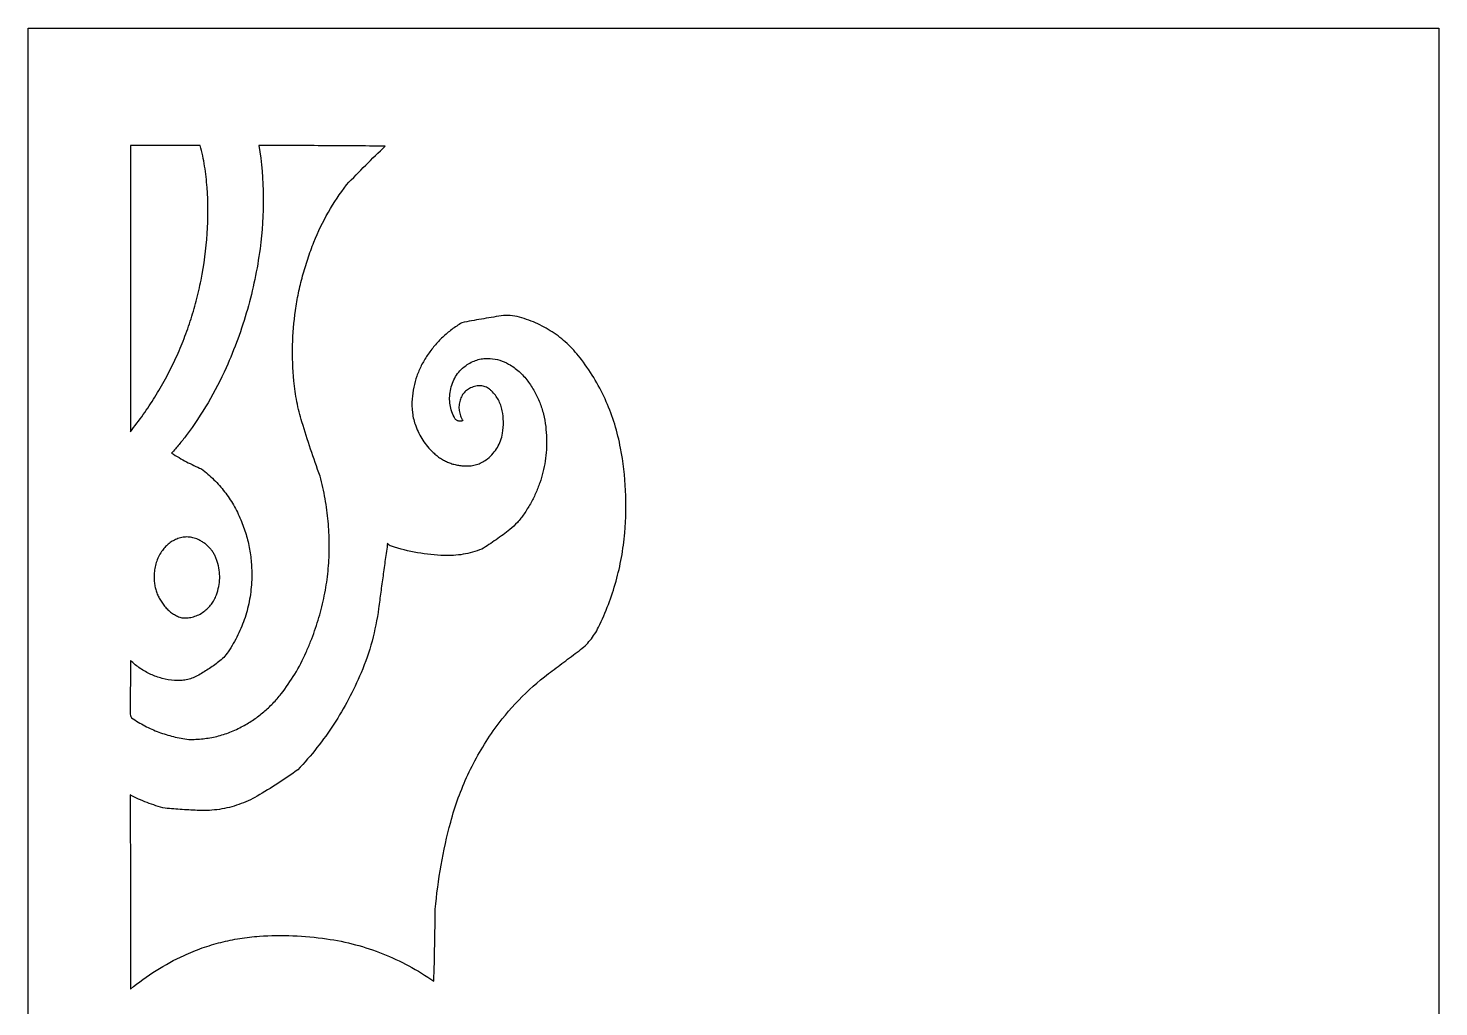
# Model space of a CAD drawing. Header units: centimetres. Extents: x -8.7 to 3.9, y -9.4 to 10.8.
# Drawn here: x -1.67 to 3.95, y 6.87 to 10.76 of the extents above; entities that cross this region are included whole.
import ezdxf

# ---------------------------------------------------------------- set-up
doc = ezdxf.new("R2010")
doc.units = ezdxf.units.CM
doc.header["$MEASUREMENT"] = 0
doc.layers.add('layer 1', color=7, linetype='Continuous')

msp = doc.modelspace()

# ---------------------------------------------------------------- linework, layer by layer
at = {"layer": 'layer 1', "color": 242}
for points, knots in [([(-1.66846, 10.76315), (-1.66846, 10.76315), (-1.66846, -9.44244), (-1.66846, -9.44244), (-1.66846, -9.44244), (-1.66846, -9.44244), (3.94945, -9.44244), (3.94945, -9.44244), (3.94945, -9.44244), (3.94945, -9.44244), (3.94945, 10.76315), (3.94945, 10.76315), (3.94945, 10.76315), (3.94945, 10.76315), (-1.66846, 10.76315), (-1.66846, 10.76315)], [0, 0, 0, 0, 0.2, 0.2, 0.2, 0.2, 0.4, 0.4, 0.4, 0.4, 0.6, 0.6, 0.6, 0.6, 1, 1, 1, 1]), ([(-1.02886, 7.93261), (-1.04951, 7.93515), (-1.07002, 7.93893), (-1.09024, 7.94388), (-1.09024, 7.94388), (-1.10989, 7.94871), (-1.12926, 7.9547), (-1.1482, 7.96184), (-1.1482, 7.96184), (-1.16717, 7.96896), (-1.18566, 7.97724), (-1.20363, 7.9866), (-1.20363, 7.9866), (-1.22212, 7.99623), (-1.24003, 8.00693), (-1.25726, 8.01865), (-1.25726, 8.01865), (-1.2589, 8.02164), (-1.26013, 8.02484), (-1.26098, 8.02813), (-1.26098, 8.02813), (-1.26179, 8.03128), (-1.26219, 8.03452), (-1.26219, 8.03779), (-1.26219, 8.03779), (-1.26219, 8.03779), (-1.26119, 8.24677), (-1.26119, 8.24677), (-1.26119, 8.24677), (-1.25505, 8.24089), (-1.24868, 8.23528), (-1.24212, 8.22989), (-1.24212, 8.22989), (-1.2358, 8.22476), (-1.22929, 8.21991), (-1.22257, 8.2153), (-1.22257, 8.2153), (-1.21588, 8.21072), (-1.20896, 8.20642), (-1.20189, 8.20242), (-1.20189, 8.20242), (-1.19492, 8.19847), (-1.18778, 8.19485), (-1.18048, 8.19155), (-1.18048, 8.19155), (-1.16602, 8.18499), (-1.15097, 8.17968), (-1.13558, 8.17573), (-1.13558, 8.17573), (-1.11925, 8.17153), (-1.10262, 8.16866), (-1.08584, 8.1672), (-1.08584, 8.1672), (-1.07774, 8.16647), (-1.06961, 8.16635), (-1.06149, 8.16677), (-1.06149, 8.16677), (-1.05384, 8.16718), (-1.04622, 8.16816), (-1.03872, 8.16972), (-1.03872, 8.16972), (-1.0312, 8.17125), (-1.02383, 8.17337), (-1.01663, 8.17603), (-1.01663, 8.17603), (-1.00921, 8.17877), (-1.00202, 8.18204), (-0.99507, 8.18584), (-0.99507, 8.18584), (-0.98023, 8.19397), (-0.96569, 8.20267), (-0.95147, 8.21188), (-0.95147, 8.21188), (-0.93736, 8.22104), (-0.9236, 8.23072), (-0.91022, 8.24091), (-0.91022, 8.24091), (-0.90297, 8.24642), (-0.89618, 8.25254), (-0.88997, 8.25915), (-0.88997, 8.25915), (-0.88355, 8.26599), (-0.87769, 8.27332), (-0.87246, 8.28109), (-0.87246, 8.28109), (-0.85789, 8.30272), (-0.84478, 8.32534), (-0.83326, 8.34876), (-0.83326, 8.34876), (-0.82222, 8.37118), (-0.81276, 8.39435), (-0.80498, 8.41809), (-0.80498, 8.41809), (-0.79719, 8.44187), (-0.7911, 8.46612), (-0.78672, 8.49075), (-0.78672, 8.49075), (-0.78222, 8.51623), (-0.77945, 8.54199), (-0.77844, 8.56786), (-0.77844, 8.56786), (-0.77764, 8.58843), (-0.77794, 8.60904), (-0.77937, 8.62959), (-0.77937, 8.62959), (-0.78076, 8.64969), (-0.78327, 8.66969), (-0.78687, 8.68952), (-0.78687, 8.68952), (-0.79047, 8.70934), (-0.79515, 8.72896), (-0.80091, 8.74826), (-0.80091, 8.74826), (-0.80682, 8.76808), (-0.81379, 8.78755), (-0.82179, 8.80662), (-0.82179, 8.80662), (-0.83029, 8.82692), (-0.84008, 8.84665), (-0.8511, 8.86567), (-0.8511, 8.86567), (-0.86174, 8.88403), (-0.87356, 8.90169), (-0.88654, 8.9185), (-0.88654, 8.9185), (-0.8995, 8.9353), (-0.91356, 8.95123), (-0.92863, 8.96617), (-0.92863, 8.96617), (-0.94423, 8.98162), (-0.96078, 8.99606), (-0.97819, 9.00939), (-0.97819, 9.00939), (-0.98833, 9.01364), (-0.99837, 9.01812), (-1.0083, 9.02282), (-1.0083, 9.02282), (-1.01844, 9.02763), (-1.02851, 9.03264), (-1.03844, 9.03787), (-1.03844, 9.03787), (-1.04838, 9.0431), (-1.05819, 9.04853), (-1.0679, 9.05419), (-1.0679, 9.05419), (-1.07789, 9.05998), (-1.08775, 9.06599), (-1.09749, 9.07221), (-1.09749, 9.07221), (-1.09241, 9.07767), (-1.08742, 9.0832), (-1.08249, 9.08881), (-1.08249, 9.08881), (-1.07749, 9.09455), (-1.07253, 9.10033), (-1.06765, 9.10619), (-1.06765, 9.10619), (-1.06277, 9.11206), (-1.05799, 9.11797), (-1.05326, 9.12396), (-1.05326, 9.12396), (-1.04843, 9.13007), (-1.04368, 9.13626), (-1.039, 9.1425), (-1.039, 9.1425), (-1.00768, 9.18431), (-0.97867, 9.22783), (-0.95213, 9.27284), (-0.95213, 9.27284), (-0.92564, 9.31779), (-0.90166, 9.36418), (-0.8803, 9.41178), (-0.8803, 9.41178), (-0.84657, 9.487), (-0.81829, 9.56453), (-0.79568, 9.64383), (-0.79568, 9.64383), (-0.77308, 9.72307), (-0.75623, 9.80383), (-0.74524, 9.88549), (-0.74524, 9.88549), (-0.73603, 9.95377), (-0.73178, 10.0226), (-0.73248, 10.09148), (-0.73248, 10.09148), (-0.73319, 10.16008), (-0.73885, 10.22853), (-0.74941, 10.29633), (-0.74941, 10.29633), (-0.66551, 10.29628), (-0.58161, 10.29603), (-0.49771, 10.29563), (-0.49771, 10.29563), (-0.41389, 10.2952), (-0.33007, 10.2946), (-0.24624, 10.29379), (-0.24624, 10.29379), (-0.27268, 10.26894), (-0.29875, 10.24368), (-0.32446, 10.21807), (-0.32446, 10.21807), (-0.35012, 10.19246), (-0.37542, 10.1665), (-0.40033, 10.14016), (-0.40033, 10.14016), (-0.4271, 10.10556), (-0.4514, 10.06914), (-0.47309, 10.03115), (-0.47309, 10.03115), (-0.49495, 9.99284), (-0.51414, 9.95309), (-0.53052, 9.91213), (-0.53052, 9.91213), (-0.53942, 9.88987), (-0.54768, 9.86735), (-0.5553, 9.84458), (-0.5553, 9.84458), (-0.56275, 9.82235), (-0.56951, 9.7999), (-0.57565, 9.77726), (-0.57565, 9.77726), (-0.58176, 9.75462), (-0.5872, 9.7318), (-0.59195, 9.70884), (-0.59195, 9.70884), (-0.59666, 9.68609), (-0.60068, 9.6632), (-0.604, 9.64018), (-0.604, 9.64018), (-0.61062, 9.59435), (-0.61449, 9.54813), (-0.61555, 9.50182), (-0.61555, 9.50182), (-0.61663, 9.45432), (-0.61492, 9.4068), (-0.61042, 9.3595), (-0.61042, 9.3595), (-0.60778, 9.33168), (-0.60373, 9.30403), (-0.59832, 9.27661), (-0.59832, 9.27661), (-0.59296, 9.24949), (-0.58622, 9.22265), (-0.57814, 9.19618), (-0.57814, 9.19618), (-0.56707, 9.15998), (-0.55555, 9.12393), (-0.54355, 9.08801), (-0.54355, 9.08801), (-0.53155, 9.05213), (-0.51907, 9.01638), (-0.50614, 8.98084), (-0.50614, 8.98084), (-0.50217, 8.96572), (-0.49849, 8.95052), (-0.49512, 8.93528), (-0.49512, 8.93528), (-0.49183, 8.92041), (-0.48883, 8.90547), (-0.48614, 8.89047), (-0.48614, 8.89047), (-0.48345, 8.8755), (-0.48109, 8.86046), (-0.47902, 8.84536), (-0.47902, 8.84536), (-0.47698, 8.83057), (-0.47527, 8.81575), (-0.47387, 8.80089), (-0.47387, 8.80089), (-0.47105, 8.77123), (-0.46951, 8.74144), (-0.46926, 8.71165), (-0.46926, 8.71165), (-0.46901, 8.6824), (-0.47004, 8.65314), (-0.47233, 8.62398), (-0.47233, 8.62398), (-0.47464, 8.59482), (-0.47824, 8.56579), (-0.48307, 8.53694), (-0.48307, 8.53694), (-0.488, 8.50776), (-0.49417, 8.47877), (-0.50159, 8.45012), (-0.50159, 8.45012), (-0.50531, 8.43578), (-0.50931, 8.42149), (-0.51364, 8.4073), (-0.51364, 8.4073), (-0.51804, 8.39289), (-0.52275, 8.37855), (-0.52773, 8.36433), (-0.52773, 8.36433), (-0.53273, 8.35009), (-0.53802, 8.33598), (-0.5436, 8.32197), (-0.5436, 8.32197), (-0.54931, 8.30763), (-0.5553, 8.29339), (-0.56159, 8.2793), (-0.56159, 8.2793), (-0.57482, 8.24959), (-0.58986, 8.22071), (-0.60662, 8.19284), (-0.60662, 8.19284), (-0.62307, 8.16549), (-0.64124, 8.1392), (-0.66098, 8.11412), (-0.66098, 8.11412), (-0.67142, 8.10086), (-0.68252, 8.08813), (-0.69424, 8.07598), (-0.69424, 8.07598), (-0.70574, 8.06406), (-0.71784, 8.05274), (-0.73052, 8.04204), (-0.73052, 8.04204), (-0.74317, 8.03138), (-0.75638, 8.02134), (-0.77007, 8.01198), (-0.77007, 8.01198), (-0.78405, 8.00245), (-0.79854, 7.99359), (-0.81341, 7.98547), (-0.81341, 7.98547), (-0.83007, 7.97638), (-0.8473, 7.96836), (-0.86498, 7.96147), (-0.86498, 7.96147), (-0.88212, 7.9548), (-0.89965, 7.94924), (-0.91751, 7.94486), (-0.91751, 7.94486), (-0.93537, 7.94049), (-0.95351, 7.93727), (-0.97178, 7.93525), (-0.97178, 7.93525), (-0.99072, 7.93316), (-1.00979, 7.93228), (-1.02886, 7.93261)], [0, 0, 0, 0, 0.0116279, 0.0116279, 0.0116279, 0.0116279, 0.0232558, 0.0232558, 0.0232558, 0.0232558, 0.0348837, 0.0348837, 0.0348837, 0.0348837, 0.0465116, 0.0465116, 0.0465116, 0.0465116, 0.0581395, 0.0581395, 0.0581395, 0.0581395, 0.0697674, 0.0697674, 0.0697674, 0.0697674, 0.0813953, 0.0813953, 0.0813953, 0.0813953, 0.0930233, 0.0930233, 0.0930233, 0.0930233, 0.1046512, 0.1046512, 0.1046512, 0.1046512, 0.1162791, 0.1162791, 0.1162791, 0.1162791, 0.127907, 0.127907, 0.127907, 0.127907, 0.1395349, 0.1395349, 0.1395349, 0.1395349, 0.1511628, 0.1511628, 0.1511628, 0.1511628, 0.1627907, 0.1627907, 0.1627907, 0.1627907, 0.1744186, 0.1744186, 0.1744186, 0.1744186, 0.1860465, 0.1860465, 0.1860465, 0.1860465, 0.1976744, 0.1976744, 0.1976744, 0.1976744, 0.2093023, 0.2093023, 0.2093023, 0.2093023, 0.2209302, 0.2209302, 0.2209302, 0.2209302, 0.2325581, 0.2325581, 0.2325581, 0.2325581, 0.244186, 0.244186, 0.244186, 0.244186, 0.255814, 0.255814, 0.255814, 0.255814, 0.2674419, 0.2674419, 0.2674419, 0.2674419, 0.2790698, 0.2790698, 0.2790698, 0.2790698, 0.2906977, 0.2906977, 0.2906977, 0.2906977, 0.3023256, 0.3023256, 0.3023256, 0.3023256, 0.3139535, 0.3139535, 0.3139535, 0.3139535, 0.3255814, 0.3255814, 0.3255814, 0.3255814, 0.3372093, 0.3372093, 0.3372093, 0.3372093, 0.3488372, 0.3488372, 0.3488372, 0.3488372, 0.3604651, 0.3604651, 0.3604651, 0.3604651, 0.372093, 0.372093, 0.372093, 0.372093, 0.3837209, 0.3837209, 0.3837209, 0.3837209, 0.3953488, 0.3953488, 0.3953488, 0.3953488, 0.4069767, 0.4069767, 0.4069767, 0.4069767, 0.4186047, 0.4186047, 0.4186047, 0.4186047, 0.4302326, 0.4302326, 0.4302326, 0.4302326, 0.4418605, 0.4418605, 0.4418605, 0.4418605, 0.4534884, 0.4534884, 0.4534884, 0.4534884, 0.4651163, 0.4651163, 0.4651163, 0.4651163, 0.4767442, 0.4767442, 0.4767442, 0.4767442, 0.4883721, 0.4883721, 0.4883721, 0.4883721, 0.5, 0.5, 0.5, 0.5, 0.5116279, 0.5116279, 0.5116279, 0.5116279, 0.5232558, 0.5232558, 0.5232558, 0.5232558, 0.5348837, 0.5348837, 0.5348837, 0.5348837, 0.5465116, 0.5465116, 0.5465116, 0.5465116, 0.5581395, 0.5581395, 0.5581395, 0.5581395, 0.5697674, 0.5697674, 0.5697674, 0.5697674, 0.5813953, 0.5813953, 0.5813953, 0.5813953, 0.5930233, 0.5930233, 0.5930233, 0.5930233, 0.6046512, 0.6046512, 0.6046512, 0.6046512, 0.6162791, 0.6162791, 0.6162791, 0.6162791, 0.627907, 0.627907, 0.627907, 0.627907, 0.6395349, 0.6395349, 0.6395349, 0.6395349, 0.6511628, 0.6511628, 0.6511628, 0.6511628, 0.6627907, 0.6627907, 0.6627907, 0.6627907, 0.6744186, 0.6744186, 0.6744186, 0.6744186, 0.6860465, 0.6860465, 0.6860465, 0.6860465, 0.6976744, 0.6976744, 0.6976744, 0.6976744, 0.7093023, 0.7093023, 0.7093023, 0.7093023, 0.7209302, 0.7209302, 0.7209302, 0.7209302, 0.7325581, 0.7325581, 0.7325581, 0.7325581, 0.744186, 0.744186, 0.744186, 0.744186, 0.755814, 0.755814, 0.755814, 0.755814, 0.7674419, 0.7674419, 0.7674419, 0.7674419, 0.7790698, 0.7790698, 0.7790698, 0.7790698, 0.7906977, 0.7906977, 0.7906977, 0.7906977, 0.8023256, 0.8023256, 0.8023256, 0.8023256, 0.8139535, 0.8139535, 0.8139535, 0.8139535, 0.8255814, 0.8255814, 0.8255814, 0.8255814, 0.8372093, 0.8372093, 0.8372093, 0.8372093, 0.8488372, 0.8488372, 0.8488372, 0.8488372, 0.8604651, 0.8604651, 0.8604651, 0.8604651, 0.872093, 0.872093, 0.872093, 0.872093, 0.8837209, 0.8837209, 0.8837209, 0.8837209, 0.8953488, 0.8953488, 0.8953488, 0.8953488, 0.9069767, 0.9069767, 0.9069767, 0.9069767, 0.9186047, 0.9186047, 0.9186047, 0.9186047, 0.9302326, 0.9302326, 0.9302326, 0.9302326, 0.9418605, 0.9418605, 0.9418605, 0.9418605, 0.9534884, 0.9534884, 0.9534884, 0.9534884, 0.9651163, 0.9651163, 0.9651163, 0.9651163, 0.9767442, 0.9767442, 0.9767442, 0.9767442, 1, 1, 1, 1]), ([(-1.26169, 9.15736), (-1.26169, 9.15736), (-1.26166, 10.29648), (-1.26166, 10.29648), (-1.26166, 10.29648), (-1.21532, 10.29643), (-1.16898, 10.29641), (-1.12264, 10.29646), (-1.12264, 10.29646), (-1.07608, 10.29648), (-1.02951, 10.29656), (-0.98295, 10.29668), (-0.98295, 10.29668), (-0.976, 10.26939), (-0.97029, 10.24182), (-0.96581, 10.21402), (-0.96581, 10.21402), (-0.96131, 10.18602), (-0.95807, 10.15782), (-0.95605, 10.12954), (-0.95605, 10.12954), (-0.95173, 10.06828), (-0.95155, 10.00682), (-0.95555, 9.94554), (-0.95555, 9.94554), (-0.9596, 9.88355), (-0.9678, 9.82189), (-0.9801, 9.76099), (-0.9801, 9.76099), (-0.98576, 9.73296), (-0.99223, 9.70509), (-0.9995, 9.67744), (-0.9995, 9.67744), (-1.00659, 9.6504), (-1.01449, 9.62355), (-1.0232, 9.59699), (-1.0232, 9.59699), (-1.03188, 9.5704), (-1.04136, 9.54411), (-1.05163, 9.51809), (-1.05163, 9.51809), (-1.06181, 9.49231), (-1.07278, 9.46682), (-1.08448, 9.44172), (-1.08448, 9.44172), (-1.0962, 9.41658), (-1.10868, 9.39183), (-1.12191, 9.36745), (-1.12191, 9.36745), (-1.1352, 9.34295), (-1.14924, 9.31882), (-1.16398, 9.29518), (-1.16398, 9.29518), (-1.17874, 9.2715), (-1.19419, 9.24826), (-1.21032, 9.22552), (-1.21032, 9.22552), (-1.22677, 9.2023), (-1.2439, 9.17958), (-1.26169, 9.15736)], [0, 0, 0, 0, 0.0625, 0.0625, 0.0625, 0.0625, 0.125, 0.125, 0.125, 0.125, 0.1875, 0.1875, 0.1875, 0.1875, 0.25, 0.25, 0.25, 0.25, 0.3125, 0.3125, 0.3125, 0.3125, 0.375, 0.375, 0.375, 0.375, 0.4375, 0.4375, 0.4375, 0.4375, 0.5, 0.5, 0.5, 0.5, 0.5625, 0.5625, 0.5625, 0.5625, 0.625, 0.625, 0.625, 0.625, 0.6875, 0.6875, 0.6875, 0.6875, 0.75, 0.75, 0.75, 0.75, 0.8125, 0.8125, 0.8125, 0.8125, 0.875, 0.875, 0.875, 0.875, 1, 1, 1, 1]), ([(-1.26169, 6.93885), (-1.26169, 6.93885), (-1.26166, 7.32519), (-1.26166, 7.32519), (-1.26166, 7.32519), (-1.26166, 7.32519), (-1.26184, 7.71161), (-1.26184, 7.71161), (-1.26184, 7.71161), (-1.25112, 7.70587), (-1.24025, 7.70049), (-1.22921, 7.69545), (-1.22921, 7.69545), (-1.21796, 7.69032), (-1.20654, 7.68554), (-1.195, 7.68111), (-1.195, 7.68111), (-1.18342, 7.67669), (-1.17175, 7.67264), (-1.15993, 7.66894), (-1.15993, 7.66894), (-1.14773, 7.66509), (-1.1354, 7.66162), (-1.123, 7.65852), (-1.123, 7.65852), (-1.10033, 7.65654), (-1.07766, 7.65483), (-1.05497, 7.65339), (-1.05497, 7.65339), (-1.03218, 7.65193), (-1.00936, 7.65077), (-0.98657, 7.64987), (-0.98657, 7.64987), (-0.95985, 7.64884), (-0.93311, 7.6503), (-0.90669, 7.65427), (-0.90669, 7.65427), (-0.88028, 7.65822), (-0.85429, 7.66469), (-0.82911, 7.67352), (-0.82911, 7.67352), (-0.81653, 7.67792), (-0.80418, 7.68293), (-0.7921, 7.68851), (-0.7921, 7.68851), (-0.78005, 7.69407), (-0.76828, 7.70021), (-0.75683, 7.70688), (-0.75683, 7.70688), (-0.72911, 7.72305), (-0.70174, 7.73986), (-0.67475, 7.75727), (-0.67475, 7.75727), (-0.64775, 7.77467), (-0.62116, 7.79269), (-0.59495, 7.8113), (-0.59495, 7.8113), (-0.56813, 7.83971), (-0.54254, 7.86932), (-0.51834, 7.89998), (-0.51834, 7.89998), (-0.49454, 7.93012), (-0.47213, 7.96132), (-0.45117, 7.99347), (-0.45117, 7.99347), (-0.43019, 8.02564), (-0.4107, 8.05872), (-0.39273, 8.09264), (-0.39273, 8.09264), (-0.37449, 8.12705), (-0.35779, 8.16227), (-0.3427, 8.19817), (-0.3427, 8.19817), (-0.32544, 8.2392), (-0.3109, 8.28134), (-0.29922, 8.32428), (-0.29922, 8.32428), (-0.2876, 8.36695), (-0.27885, 8.41032), (-0.27301, 8.45415), (-0.27301, 8.45415), (-0.27014, 8.4757), (-0.26725, 8.49726), (-0.26431, 8.51882), (-0.26431, 8.51882), (-0.26139, 8.54048), (-0.25842, 8.56212), (-0.25543, 8.58378), (-0.25543, 8.58378), (-0.25243, 8.60544), (-0.24941, 8.62708), (-0.24637, 8.64871), (-0.24637, 8.64871), (-0.24332, 8.67045), (-0.24023, 8.69218), (-0.23711, 8.71392), (-0.23711, 8.71392), (-0.23553, 8.71098), (-0.23339, 8.70836), (-0.2308, 8.70622), (-0.2308, 8.70622), (-0.22823, 8.70406), (-0.22524, 8.70242), (-0.22204, 8.70139), (-0.22204, 8.70139), (-0.18803, 8.69037), (-0.15329, 8.68172), (-0.11809, 8.6755), (-0.11809, 8.6755), (-0.08307, 8.66931), (-0.04765, 8.66557), (-0.01213, 8.66428), (-0.01213, 8.66428), (0.01315, 8.66338), (0.03849, 8.66506), (0.06342, 8.66937), (0.06342, 8.66937), (0.08875, 8.67372), (0.11358, 8.68061), (0.13753, 8.68997), (0.13753, 8.68997), (0.1571, 8.70174), (0.17627, 8.71417), (0.19501, 8.72723), (0.19501, 8.72723), (0.21378, 8.74033), (0.23212, 8.75409), (0.24993, 8.76843), (0.24993, 8.76843), (0.2606, 8.77701), (0.27059, 8.7864), (0.27984, 8.79648), (0.27984, 8.79648), (0.28945, 8.80697), (0.29829, 8.81817), (0.30629, 8.82994), (0.30629, 8.82994), (0.31524, 8.84315), (0.32367, 8.85674), (0.33149, 8.87065), (0.33149, 8.87065), (0.33894, 8.88388), (0.34583, 8.89744), (0.3521, 8.91128), (0.3521, 8.91128), (0.35836, 8.92511), (0.364, 8.9392), (0.369, 8.95357), (0.369, 8.95357), (0.37391, 8.96763), (0.37813, 8.98192), (0.38173, 8.99638), (0.38173, 8.99638), (0.3853, 9.01085), (0.38822, 9.02547), (0.39044, 9.04021), (0.39044, 9.04021), (0.3927, 9.05515), (0.39428, 9.07019), (0.39519, 9.08529), (0.39519, 9.08529), (0.39607, 9.10038), (0.3963, 9.11553), (0.39584, 9.13065), (0.39584, 9.13065), (0.39539, 9.14647), (0.39426, 9.16227), (0.39245, 9.17799), (0.39245, 9.17799), (0.39054, 9.19472), (0.38757, 9.2113), (0.38354, 9.22763), (0.38354, 9.22763), (0.37967, 9.2433), (0.37474, 9.2587), (0.36883, 9.27369), (0.36883, 9.27369), (0.36289, 9.28871), (0.35597, 9.3033), (0.34807, 9.31739), (0.34807, 9.31739), (0.33995, 9.33188), (0.33089, 9.34582), (0.32095, 9.35913), (0.32095, 9.35913), (0.31071, 9.37281), (0.29912, 9.38544), (0.28631, 9.39676), (0.28631, 9.39676), (0.27358, 9.40803), (0.25972, 9.41794), (0.24498, 9.42635), (0.24498, 9.42635), (0.23381, 9.43271), (0.22198, 9.43779), (0.20971, 9.44149), (0.20971, 9.44149), (0.19715, 9.44526), (0.18425, 9.44763), (0.17119, 9.44858), (0.17119, 9.44858), (0.16301, 9.44916), (0.15484, 9.44909), (0.14669, 9.44833), (0.14669, 9.44833), (0.13894, 9.44765), (0.13129, 9.44627), (0.12377, 9.44428), (0.12377, 9.44428), (0.11627, 9.44227), (0.10895, 9.43963), (0.10191, 9.43638), (0.10191, 9.43638), (0.09441, 9.43294), (0.08719, 9.42889), (0.08035, 9.42428), (0.08035, 9.42428), (0.07169, 9.4185), (0.06359, 9.41191), (0.05612, 9.40463), (0.05612, 9.40463), (0.04923, 9.39792), (0.04301, 9.39055), (0.03756, 9.3826), (0.03756, 9.3826), (0.0321, 9.37467), (0.02747, 9.36622), (0.02367, 9.35739), (0.02367, 9.35739), (0.01962, 9.34791), (0.01642, 9.33807), (0.01418, 9.32801), (0.01418, 9.32801), (0.01205, 9.31855), (0.01074, 9.30894), (0.01018, 9.29925), (0.01018, 9.29925), (0.00968, 9.28994), (0.00998, 9.28061), (0.01107, 9.27135), (0.01107, 9.27135), (0.01217, 9.26209), (0.01406, 9.25294), (0.0167, 9.24401), (0.0167, 9.24401), (0.01954, 9.23437), (0.02312, 9.22499), (0.02744, 9.21591), (0.02744, 9.21591), (0.02835, 9.21402), (0.02938, 9.21218), (0.03054, 9.21045), (0.03054, 9.21045), (0.03149, 9.20901), (0.03257, 9.20765), (0.03376, 9.20642), (0.03376, 9.20642), (0.03494, 9.20519), (0.03625, 9.20406), (0.03766, 9.2031), (0.03766, 9.2031), (0.03894, 9.20219), (0.04032, 9.20144), (0.04181, 9.20086), (0.04181, 9.20086), (0.04327, 9.20026), (0.04478, 9.19983), (0.04634, 9.19958), (0.04634, 9.19958), (0.04807, 9.1993), (0.04981, 9.19918), (0.05157, 9.19923), (0.05157, 9.19923), (0.05245, 9.19928), (0.05333, 9.19933), (0.05421, 9.19943), (0.05421, 9.19943), (0.05517, 9.19955), (0.05612, 9.1997), (0.05708, 9.19991), (0.05708, 9.19991), (0.05803, 9.20008), (0.05899, 9.20031), (0.05992, 9.20058), (0.05992, 9.20058), (0.06098, 9.20086), (0.06201, 9.20119), (0.06304, 9.20154), (0.06304, 9.20154), (0.06103, 9.20476), (0.05914, 9.20806), (0.05746, 9.21143), (0.05746, 9.21143), (0.05587, 9.21457), (0.05444, 9.21779), (0.05318, 9.22109), (0.05318, 9.22109), (0.05195, 9.22436), (0.05086, 9.22773), (0.04998, 9.23113), (0.04998, 9.23113), (0.04913, 9.23442), (0.04847, 9.23774), (0.048, 9.24111), (0.048, 9.24111), (0.04704, 9.24778), (0.04684, 9.25452), (0.04742, 9.26121), (0.04742, 9.26121), (0.04802, 9.26851), (0.0494, 9.2757), (0.05152, 9.28267), (0.05152, 9.28267), (0.05343, 9.28909), (0.0561, 9.29525), (0.05944, 9.30104), (0.05944, 9.30104), (0.06246, 9.3063), (0.06613, 9.31113), (0.07036, 9.31543), (0.07036, 9.31543), (0.07252, 9.31762), (0.07481, 9.31965), (0.07723, 9.32157), (0.07723, 9.32157), (0.07974, 9.32353), (0.08236, 9.32536), (0.0851, 9.32702), (0.0851, 9.32702), (0.08784, 9.32869), (0.09069, 9.33017), (0.09358, 9.33153), (0.09358, 9.33153), (0.09678, 9.33299), (0.10005, 9.3343), (0.10339, 9.33543), (0.10339, 9.33543), (0.10691, 9.33661), (0.11051, 9.33762), (0.11416, 9.3384), (0.11416, 9.3384), (0.11738, 9.3391), (0.12065, 9.33958), (0.12392, 9.33985), (0.12392, 9.33985), (0.12719, 9.34013), (0.13049, 9.34018), (0.13378, 9.34001), (0.13378, 9.34001), (0.13685, 9.3398), (0.13992, 9.3394), (0.14296, 9.33875), (0.14296, 9.33875), (0.14598, 9.33812), (0.14895, 9.33724), (0.15184, 9.33613), (0.15184, 9.33613), (0.15481, 9.335), (0.15771, 9.33364), (0.16047, 9.33208), (0.16047, 9.33208), (0.16327, 9.33052), (0.16593, 9.32876), (0.16847, 9.32682), (0.16847, 9.32682), (0.17129, 9.32466), (0.17398, 9.32235), (0.1765, 9.31985), (0.1765, 9.31985), (0.18208, 9.31437), (0.18727, 9.30848), (0.192, 9.30227), (0.192, 9.30227), (0.1965, 9.29636), (0.20052, 9.29012), (0.2041, 9.28358), (0.2041, 9.28358), (0.20764, 9.27706), (0.21069, 9.27027), (0.2132, 9.2633), (0.2132, 9.2633), (0.21584, 9.25603), (0.21791, 9.24858), (0.21944, 9.24104), (0.21944, 9.24104), (0.22239, 9.22647), (0.22397, 9.21168), (0.22415, 9.19681), (0.22415, 9.19681), (0.22432, 9.18159), (0.22309, 9.1664), (0.2205, 9.1514), (0.2205, 9.1514), (0.21874, 9.14114), (0.21607, 9.13105), (0.21255, 9.12126), (0.21255, 9.12126), (0.20925, 9.11213), (0.20513, 9.10333), (0.2002, 9.09495), (0.2002, 9.09495), (0.19527, 9.08657), (0.18958, 9.0787), (0.18319, 9.07138), (0.18319, 9.07138), (0.17637, 9.06358), (0.16888, 9.05641), (0.1608, 9.04992), (0.1608, 9.04992), (0.15484, 9.04511), (0.1485, 9.04081), (0.14181, 9.03706), (0.14181, 9.03706), (0.13552, 9.03354), (0.12893, 9.03057), (0.12211, 9.02818), (0.12211, 9.02818), (0.11529, 9.02579), (0.10827, 9.02401), (0.10115, 9.02285), (0.10115, 9.02285), (0.09358, 9.02162), (0.08593, 9.02101), (0.07826, 9.02106), (0.07826, 9.02106), (0.07177, 9.02106), (0.0653, 9.02139), (0.05886, 9.02197), (0.05886, 9.02197), (0.05278, 9.02255), (0.04669, 9.02338), (0.04068, 9.02451), (0.04068, 9.02451), (0.03466, 9.02564), (0.0287, 9.02705), (0.02281, 9.02876), (0.02281, 9.02876), (0.01705, 9.03045), (0.01137, 9.03238), (0.00581, 9.03462), (0.00581, 9.03462), (0.00025, 9.03684), (-0.00521, 9.03935), (-0.01054, 9.04212), (-0.01054, 9.04212), (-0.01595, 9.04494), (-0.02124, 9.04803), (-0.02634, 9.05135), (-0.02634, 9.05135), (-0.03148, 9.0547), (-0.03643, 9.05827), (-0.04121, 9.06207), (-0.04121, 9.06207), (-0.04624, 9.06607), (-0.05112, 9.0703), (-0.05578, 9.07472), (-0.05578, 9.07472), (-0.06365, 9.08222), (-0.0711, 9.09014), (-0.07809, 9.09845), (-0.07809, 9.09845), (-0.08483, 9.1065), (-0.0911, 9.1149), (-0.09686, 9.12365), (-0.09686, 9.12365), (-0.10262, 9.13243), (-0.10785, 9.14152), (-0.11256, 9.1509), (-0.11256, 9.1509), (-0.11734, 9.16043), (-0.12159, 9.17027), (-0.12524, 9.18031), (-0.12524, 9.18031), (-0.13145, 9.19739), (-0.13583, 9.21508), (-0.13824, 9.23309), (-0.13824, 9.23309), (-0.14068, 9.25115), (-0.14119, 9.26941), (-0.1397, 9.28758), (-0.1397, 9.28758), (-0.13844, 9.30335), (-0.13618, 9.319), (-0.13293, 9.3345), (-0.13293, 9.3345), (-0.12982, 9.34939), (-0.12574, 9.36408), (-0.12068, 9.37845), (-0.12068, 9.37845), (-0.11565, 9.39281), (-0.10969, 9.40685), (-0.10282, 9.42043), (-0.10282, 9.42043), (-0.09575, 9.43445), (-0.08778, 9.44798), (-0.07897, 9.46096), (-0.07897, 9.46096), (-0.07002, 9.47422), (-0.06031, 9.487), (-0.04997, 9.4992), (-0.04997, 9.4992), (-0.0398, 9.5112), (-0.02899, 9.5226), (-0.01759, 9.53339), (-0.01759, 9.53339), (-0.00617, 9.54421), (0.00583, 9.55437), (0.01834, 9.56385), (0.01834, 9.56385), (0.03122, 9.57362), (0.0446, 9.58267), (0.05846, 9.591), (0.05846, 9.591), (0.0844, 9.59611), (0.11039, 9.60091), (0.13642, 9.60541), (0.13642, 9.60541), (0.16261, 9.60997), (0.18888, 9.61424), (0.21517, 9.61824), (0.21517, 9.61824), (0.22719, 9.62006), (0.23937, 9.62056), (0.25149, 9.61975), (0.25149, 9.61975), (0.264, 9.6189), (0.27637, 9.61674), (0.2884, 9.61329), (0.2884, 9.61329), (0.3011, 9.60964), (0.31366, 9.60552), (0.32603, 9.60091), (0.32603, 9.60091), (0.33791, 9.59651), (0.34961, 9.59163), (0.36108, 9.58629), (0.36108, 9.58629), (0.37255, 9.58096), (0.38382, 9.57515), (0.39481, 9.56889), (0.39481, 9.56889), (0.40563, 9.56275), (0.41617, 9.55613), (0.42644, 9.54911), (0.42644, 9.54911), (0.4367, 9.54207), (0.44666, 9.53462), (0.4563, 9.52675), (0.4563, 9.52675), (0.46603, 9.5188), (0.47542, 9.51045), (0.48447, 9.50172), (0.48447, 9.50172), (0.4935, 9.49299), (0.50221, 9.48388), (0.51051, 9.47445), (0.51051, 9.47445), (0.51911, 9.46466), (0.52737, 9.45455), (0.53519, 9.44413), (0.53519, 9.44413), (0.55499, 9.41774), (0.57328, 9.39027), (0.59001, 9.36184), (0.59001, 9.36184), (0.60621, 9.3343), (0.6208, 9.30584), (0.63373, 9.27661), (0.63373, 9.27661), (0.64664, 9.2474), (0.65783, 9.21744), (0.66727, 9.18692), (0.66727, 9.18692), (0.6769, 9.15575), (0.68475, 9.12403), (0.69079, 9.09198), (0.69079, 9.09198), (0.70123, 9.03643), (0.70787, 8.98026), (0.71064, 8.92383), (0.71064, 8.92383), (0.71343, 8.8674), (0.71235, 8.81085), (0.70742, 8.75457), (0.70742, 8.75457), (0.70452, 8.72182), (0.70017, 8.68924), (0.69433, 8.65689), (0.69433, 8.65689), (0.68857, 8.62501), (0.68133, 8.59342), (0.67265, 8.56222), (0.67265, 8.56222), (0.66395, 8.531), (0.65383, 8.50021), (0.64228, 8.46994), (0.64228, 8.46994), (0.63054, 8.43908), (0.61738, 8.40876), (0.60286, 8.37908), (0.60286, 8.37908), (0.59828, 8.36972), (0.59315, 8.36064), (0.58752, 8.35186), (0.58752, 8.35186), (0.58208, 8.3434), (0.57615, 8.33528), (0.56973, 8.32753), (0.56973, 8.32753), (0.56332, 8.31978), (0.55642, 8.31243), (0.54913, 8.30552), (0.54913, 8.30552), (0.54166, 8.29847), (0.53378, 8.29186), (0.52553, 8.28572), (0.52553, 8.28572), (0.50515, 8.2706), (0.4848, 8.25543), (0.4645, 8.24023), (0.4645, 8.24023), (0.44412, 8.22496), (0.42379, 8.20967), (0.40349, 8.19432), (0.40349, 8.19432), (0.36128, 8.1624), (0.32166, 8.12725), (0.28495, 8.08916), (0.28495, 8.08916), (0.24802, 8.05085), (0.21416, 8.00972), (0.18362, 7.96615), (0.18362, 7.96615), (0.16417, 7.9384), (0.14593, 7.90979), (0.12893, 7.88049), (0.12893, 7.88049), (0.11225, 7.85168), (0.09685, 7.82217), (0.08276, 7.79203), (0.08276, 7.79203), (0.06865, 7.76187), (0.0559, 7.73113), (0.04452, 7.69986), (0.04452, 7.69986), (0.03298, 7.66821), (0.02284, 7.63608), (0.01411, 7.60355), (0.01411, 7.60355), (-0.00114, 7.5468), (-0.01392, 7.48939), (-0.02418, 7.43153), (-0.02418, 7.43153), (-0.03444, 7.37367), (-0.04219, 7.31538), (-0.0474, 7.25684), (-0.0474, 7.25684), (-0.0478, 7.20932), (-0.04846, 7.16179), (-0.04939, 7.11427), (-0.04939, 7.11427), (-0.05032, 7.06625), (-0.0515, 7.01822), (-0.05296, 6.9702), (-0.05296, 6.9702), (-0.08511, 6.99259), (-0.11849, 7.01314), (-0.15298, 7.03173), (-0.15298, 7.03173), (-0.18652, 7.04979), (-0.22109, 7.0659), (-0.25653, 7.07991), (-0.25653, 7.07991), (-0.29195, 7.09395), (-0.32818, 7.10584), (-0.36498, 7.11563), (-0.36498, 7.11563), (-0.40282, 7.12564), (-0.44119, 7.13349), (-0.4799, 7.13913), (-0.4799, 7.13913), (-0.52436, 7.14562), (-0.56911, 7.14972), (-0.61399, 7.15143), (-0.61399, 7.15143), (-0.65862, 7.15314), (-0.70332, 7.15244), (-0.74788, 7.14937), (-0.74788, 7.14937), (-0.77402, 7.14758), (-0.80005, 7.14461), (-0.82594, 7.14049), (-0.82594, 7.14049), (-0.85135, 7.13644), (-0.87656, 7.13123), (-0.90151, 7.12489), (-0.90151, 7.12489), (-0.92644, 7.11855), (-0.95107, 7.11108), (-0.97532, 7.1025), (-0.97532, 7.1025), (-0.99995, 7.09379), (-1.02415, 7.08401), (-1.0479, 7.07312), (-1.0479, 7.07312), (-1.08622, 7.05556), (-1.12337, 7.03551), (-1.15907, 7.01309), (-1.15907, 7.01309), (-1.19487, 6.9906), (-1.22913, 6.96582), (-1.26169, 6.93885)], [0, 0, 0, 0, 0.0055866, 0.0055866, 0.0055866, 0.0055866, 0.0111732, 0.0111732, 0.0111732, 0.0111732, 0.0167598, 0.0167598, 0.0167598, 0.0167598, 0.0223464, 0.0223464, 0.0223464, 0.0223464, 0.027933, 0.027933, 0.027933, 0.027933, 0.0335196, 0.0335196, 0.0335196, 0.0335196, 0.0391061, 0.0391061, 0.0391061, 0.0391061, 0.0446927, 0.0446927, 0.0446927, 0.0446927, 0.0502793, 0.0502793, 0.0502793, 0.0502793, 0.0558659, 0.0558659, 0.0558659, 0.0558659, 0.0614525, 0.0614525, 0.0614525, 0.0614525, 0.0670391, 0.0670391, 0.0670391, 0.0670391, 0.0726257, 0.0726257, 0.0726257, 0.0726257, 0.0782123, 0.0782123, 0.0782123, 0.0782123, 0.0837989, 0.0837989, 0.0837989, 0.0837989, 0.0893855, 0.0893855, 0.0893855, 0.0893855, 0.0949721, 0.0949721, 0.0949721, 0.0949721, 0.1005587, 0.1005587, 0.1005587, 0.1005587, 0.1061453, 0.1061453, 0.1061453, 0.1061453, 0.1117318, 0.1117318, 0.1117318, 0.1117318, 0.1173184, 0.1173184, 0.1173184, 0.1173184, 0.122905, 0.122905, 0.122905, 0.122905, 0.1284916, 0.1284916, 0.1284916, 0.1284916, 0.1340782, 0.1340782, 0.1340782, 0.1340782, 0.1396648, 0.1396648, 0.1396648, 0.1396648, 0.1452514, 0.1452514, 0.1452514, 0.1452514, 0.150838, 0.150838, 0.150838, 0.150838, 0.1564246, 0.1564246, 0.1564246, 0.1564246, 0.1620112, 0.1620112, 0.1620112, 0.1620112, 0.1675978, 0.1675978, 0.1675978, 0.1675978, 0.1731844, 0.1731844, 0.1731844, 0.1731844, 0.1787709, 0.1787709, 0.1787709, 0.1787709, 0.1843575, 0.1843575, 0.1843575, 0.1843575, 0.1899441, 0.1899441, 0.1899441, 0.1899441, 0.1955307, 0.1955307, 0.1955307, 0.1955307, 0.2011173, 0.2011173, 0.2011173, 0.2011173, 0.2067039, 0.2067039, 0.2067039, 0.2067039, 0.2122905, 0.2122905, 0.2122905, 0.2122905, 0.2178771, 0.2178771, 0.2178771, 0.2178771, 0.2234637, 0.2234637, 0.2234637, 0.2234637, 0.2290503, 0.2290503, 0.2290503, 0.2290503, 0.2346369, 0.2346369, 0.2346369, 0.2346369, 0.2402235, 0.2402235, 0.2402235, 0.2402235, 0.2458101, 0.2458101, 0.2458101, 0.2458101, 0.2513966, 0.2513966, 0.2513966, 0.2513966, 0.2569832, 0.2569832, 0.2569832, 0.2569832, 0.2625698, 0.2625698, 0.2625698, 0.2625698, 0.2681564, 0.2681564, 0.2681564, 0.2681564, 0.273743, 0.273743, 0.273743, 0.273743, 0.2793296, 0.2793296, 0.2793296, 0.2793296, 0.2849162, 0.2849162, 0.2849162, 0.2849162, 0.2905028, 0.2905028, 0.2905028, 0.2905028, 0.2960894, 0.2960894, 0.2960894, 0.2960894, 0.301676, 0.301676, 0.301676, 0.301676, 0.3072626, 0.3072626, 0.3072626, 0.3072626, 0.3128492, 0.3128492, 0.3128492, 0.3128492, 0.3184358, 0.3184358, 0.3184358, 0.3184358, 0.3240223, 0.3240223, 0.3240223, 0.3240223, 0.3296089, 0.3296089, 0.3296089, 0.3296089, 0.3351955, 0.3351955, 0.3351955, 0.3351955, 0.3407821, 0.3407821, 0.3407821, 0.3407821, 0.3463687, 0.3463687, 0.3463687, 0.3463687, 0.3519553, 0.3519553, 0.3519553, 0.3519553, 0.3575419, 0.3575419, 0.3575419, 0.3575419, 0.3631285, 0.3631285, 0.3631285, 0.3631285, 0.3687151, 0.3687151, 0.3687151, 0.3687151, 0.3743017, 0.3743017, 0.3743017, 0.3743017, 0.3798883, 0.3798883, 0.3798883, 0.3798883, 0.3854749, 0.3854749, 0.3854749, 0.3854749, 0.3910615, 0.3910615, 0.3910615, 0.3910615, 0.396648, 0.396648, 0.396648, 0.396648, 0.4022346, 0.4022346, 0.4022346, 0.4022346, 0.4078212, 0.4078212, 0.4078212, 0.4078212, 0.4134078, 0.4134078, 0.4134078, 0.4134078, 0.4189944, 0.4189944, 0.4189944, 0.4189944, 0.424581, 0.424581, 0.424581, 0.424581, 0.4301676, 0.4301676, 0.4301676, 0.4301676, 0.4357542, 0.4357542, 0.4357542, 0.4357542, 0.4413408, 0.4413408, 0.4413408, 0.4413408, 0.4469274, 0.4469274, 0.4469274, 0.4469274, 0.452514, 0.452514, 0.452514, 0.452514, 0.4581006, 0.4581006, 0.4581006, 0.4581006, 0.4636872, 0.4636872, 0.4636872, 0.4636872, 0.4692737, 0.4692737, 0.4692737, 0.4692737, 0.4748603, 0.4748603, 0.4748603, 0.4748603, 0.4804469, 0.4804469, 0.4804469, 0.4804469, 0.4860335, 0.4860335, 0.4860335, 0.4860335, 0.4916201, 0.4916201, 0.4916201, 0.4916201, 0.4972067, 0.4972067, 0.4972067, 0.4972067, 0.5027933, 0.5027933, 0.5027933, 0.5027933, 0.5083799, 0.5083799, 0.5083799, 0.5083799, 0.5139665, 0.5139665, 0.5139665, 0.5139665, 0.5195531, 0.5195531, 0.5195531, 0.5195531, 0.5251397, 0.5251397, 0.5251397, 0.5251397, 0.5307263, 0.5307263, 0.5307263, 0.5307263, 0.5363128, 0.5363128, 0.5363128, 0.5363128, 0.5418994, 0.5418994, 0.5418994, 0.5418994, 0.547486, 0.547486, 0.547486, 0.547486, 0.5530726, 0.5530726, 0.5530726, 0.5530726, 0.5586592, 0.5586592, 0.5586592, 0.5586592, 0.5642458, 0.5642458, 0.5642458, 0.5642458, 0.5698324, 0.5698324, 0.5698324, 0.5698324, 0.575419, 0.575419, 0.575419, 0.575419, 0.5810056, 0.5810056, 0.5810056, 0.5810056, 0.5865922, 0.5865922, 0.5865922, 0.5865922, 0.5921788, 0.5921788, 0.5921788, 0.5921788, 0.5977654, 0.5977654, 0.5977654, 0.5977654, 0.603352, 0.603352, 0.603352, 0.603352, 0.6089385, 0.6089385, 0.6089385, 0.6089385, 0.6145251, 0.6145251, 0.6145251, 0.6145251, 0.6201117, 0.6201117, 0.6201117, 0.6201117, 0.6256983, 0.6256983, 0.6256983, 0.6256983, 0.6312849, 0.6312849, 0.6312849, 0.6312849, 0.6368715, 0.6368715, 0.6368715, 0.6368715, 0.6424581, 0.6424581, 0.6424581, 0.6424581, 0.6480447, 0.6480447, 0.6480447, 0.6480447, 0.6536313, 0.6536313, 0.6536313, 0.6536313, 0.6592179, 0.6592179, 0.6592179, 0.6592179, 0.6648045, 0.6648045, 0.6648045, 0.6648045, 0.6703911, 0.6703911, 0.6703911, 0.6703911, 0.6759777, 0.6759777, 0.6759777, 0.6759777, 0.6815642, 0.6815642, 0.6815642, 0.6815642, 0.6871508, 0.6871508, 0.6871508, 0.6871508, 0.6927374, 0.6927374, 0.6927374, 0.6927374, 0.698324, 0.698324, 0.698324, 0.698324, 0.7039106, 0.7039106, 0.7039106, 0.7039106, 0.7094972, 0.7094972, 0.7094972, 0.7094972, 0.7150838, 0.7150838, 0.7150838, 0.7150838, 0.7206704, 0.7206704, 0.7206704, 0.7206704, 0.726257, 0.726257, 0.726257, 0.726257, 0.7318436, 0.7318436, 0.7318436, 0.7318436, 0.7374302, 0.7374302, 0.7374302, 0.7374302, 0.7430168, 0.7430168, 0.7430168, 0.7430168, 0.7486034, 0.7486034, 0.7486034, 0.7486034, 0.7541899, 0.7541899, 0.7541899, 0.7541899, 0.7597765, 0.7597765, 0.7597765, 0.7597765, 0.7653631, 0.7653631, 0.7653631, 0.7653631, 0.7709497, 0.7709497, 0.7709497, 0.7709497, 0.7765363, 0.7765363, 0.7765363, 0.7765363, 0.7821229, 0.7821229, 0.7821229, 0.7821229, 0.7877095, 0.7877095, 0.7877095, 0.7877095, 0.7932961, 0.7932961, 0.7932961, 0.7932961, 0.7988827, 0.7988827, 0.7988827, 0.7988827, 0.8044693, 0.8044693, 0.8044693, 0.8044693, 0.8100559, 0.8100559, 0.8100559, 0.8100559, 0.8156425, 0.8156425, 0.8156425, 0.8156425, 0.8212291, 0.8212291, 0.8212291, 0.8212291, 0.8268156, 0.8268156, 0.8268156, 0.8268156, 0.8324022, 0.8324022, 0.8324022, 0.8324022, 0.8379888, 0.8379888, 0.8379888, 0.8379888, 0.8435754, 0.8435754, 0.8435754, 0.8435754, 0.849162, 0.849162, 0.849162, 0.849162, 0.8547486, 0.8547486, 0.8547486, 0.8547486, 0.8603352, 0.8603352, 0.8603352, 0.8603352, 0.8659218, 0.8659218, 0.8659218, 0.8659218, 0.8715084, 0.8715084, 0.8715084, 0.8715084, 0.877095, 0.877095, 0.877095, 0.877095, 0.8826816, 0.8826816, 0.8826816, 0.8826816, 0.8882682, 0.8882682, 0.8882682, 0.8882682, 0.8938547, 0.8938547, 0.8938547, 0.8938547, 0.8994413, 0.8994413, 0.8994413, 0.8994413, 0.9050279, 0.9050279, 0.9050279, 0.9050279, 0.9106145, 0.9106145, 0.9106145, 0.9106145, 0.9162011, 0.9162011, 0.9162011, 0.9162011, 0.9217877, 0.9217877, 0.9217877, 0.9217877, 0.9273743, 0.9273743, 0.9273743, 0.9273743, 0.9329609, 0.9329609, 0.9329609, 0.9329609, 0.9385475, 0.9385475, 0.9385475, 0.9385475, 0.9441341, 0.9441341, 0.9441341, 0.9441341, 0.9497207, 0.9497207, 0.9497207, 0.9497207, 0.9553073, 0.9553073, 0.9553073, 0.9553073, 0.9608939, 0.9608939, 0.9608939, 0.9608939, 0.9664804, 0.9664804, 0.9664804, 0.9664804, 0.972067, 0.972067, 0.972067, 0.972067, 0.9776536, 0.9776536, 0.9776536, 0.9776536, 0.9832402, 0.9832402, 0.9832402, 0.9832402, 0.9888268, 0.9888268, 0.9888268, 0.9888268, 1, 1, 1, 1]), ([(-1.05615, 8.41654), (-1.06219, 8.41827), (-1.0681, 8.42043), (-1.07384, 8.42298), (-1.07384, 8.42298), (-1.0794, 8.42544), (-1.08478, 8.42828), (-1.08994, 8.4315), (-1.08994, 8.4315), (-1.09512, 8.43472), (-1.10005, 8.43832), (-1.10471, 8.44222), (-1.10471, 8.44222), (-1.10959, 8.4463), (-1.11419, 8.45072), (-1.11849, 8.4554), (-1.11849, 8.4554), (-1.123, 8.46033), (-1.12725, 8.46547), (-1.13127, 8.4708), (-1.13127, 8.4708), (-1.13505, 8.47581), (-1.13857, 8.48101), (-1.14184, 8.48637), (-1.14184, 8.48637), (-1.14508, 8.49173), (-1.14805, 8.49726), (-1.15072, 8.50292), (-1.15072, 8.50292), (-1.15334, 8.50848), (-1.15565, 8.51417), (-1.15764, 8.51996), (-1.15764, 8.51996), (-1.15965, 8.52577), (-1.16134, 8.53165), (-1.16269, 8.53764), (-1.16269, 8.53764), (-1.1641, 8.54376), (-1.16519, 8.54994), (-1.16594, 8.55618), (-1.16594, 8.55618), (-1.16669, 8.56242), (-1.16712, 8.56869), (-1.16725, 8.57495), (-1.16725, 8.57495), (-1.16737, 8.58164), (-1.1672, 8.58833), (-1.16669, 8.59503), (-1.16669, 8.59503), (-1.16609, 8.6033), (-1.16491, 8.6115), (-1.1632, 8.61963), (-1.1632, 8.61963), (-1.16154, 8.6274), (-1.15935, 8.63503), (-1.15666, 8.64247), (-1.15666, 8.64247), (-1.15394, 8.64994), (-1.15069, 8.65719), (-1.14697, 8.66418), (-1.14697, 8.66418), (-1.14312, 8.6714), (-1.13877, 8.67835), (-1.13397, 8.68499), (-1.13397, 8.68499), (-1.13004, 8.6904), (-1.12571, 8.69553), (-1.12106, 8.70033), (-1.12106, 8.70033), (-1.11658, 8.70491), (-1.11178, 8.70916), (-1.10667, 8.71304), (-1.10667, 8.71304), (-1.10156, 8.71689), (-1.09618, 8.72036), (-1.09054, 8.72343), (-1.09054, 8.72343), (-1.08463, 8.72662), (-1.07852, 8.72937), (-1.07223, 8.73168), (-1.07223, 8.73168), (-1.06559, 8.73412), (-1.05872, 8.73593), (-1.05173, 8.73706), (-1.05173, 8.73706), (-1.04521, 8.73812), (-1.03862, 8.7385), (-1.03203, 8.73822), (-1.03203, 8.73822), (-1.02544, 8.73794), (-1.0189, 8.73699), (-1.01251, 8.73538), (-1.01251, 8.73538), (-1.00551, 8.73362), (-0.99872, 8.73123), (-0.99218, 8.72821), (-0.99218, 8.72821), (-0.98737, 8.72599), (-0.98264, 8.72353), (-0.97807, 8.72086), (-0.97807, 8.72086), (-0.97379, 8.71837), (-0.96964, 8.71565), (-0.96564, 8.71271), (-0.96564, 8.71271), (-0.96164, 8.70979), (-0.95781, 8.70665), (-0.95414, 8.70333), (-0.95414, 8.70333), (-0.95057, 8.70006), (-0.9472, 8.69661), (-0.944, 8.69299), (-0.944, 8.69299), (-0.94083, 8.68937), (-0.93784, 8.68557), (-0.93507, 8.68159), (-0.93507, 8.68159), (-0.93225, 8.67754), (-0.92964, 8.67334), (-0.92727, 8.66901), (-0.92727, 8.66901), (-0.92491, 8.66469), (-0.92275, 8.66023), (-0.92083, 8.65565), (-0.92083, 8.65565), (-0.9188, 8.6508), (-0.91698, 8.64584), (-0.91542, 8.64079), (-0.91542, 8.64079), (-0.912, 8.62967), (-0.90944, 8.6183), (-0.90778, 8.60677), (-0.90778, 8.60677), (-0.90622, 8.59591), (-0.90559, 8.58491), (-0.90586, 8.57394), (-0.90586, 8.57394), (-0.90612, 8.56295), (-0.90732, 8.55203), (-0.90944, 8.54124), (-0.90944, 8.54124), (-0.91165, 8.52992), (-0.91475, 8.51877), (-0.91875, 8.50793), (-0.91875, 8.50793), (-0.92126, 8.50109), (-0.92425, 8.49445), (-0.92773, 8.48803), (-0.92773, 8.48803), (-0.93102, 8.48194), (-0.93475, 8.47611), (-0.93892, 8.47057), (-0.93892, 8.47057), (-0.94307, 8.46504), (-0.94765, 8.45983), (-0.95261, 8.455), (-0.95261, 8.455), (-0.95774, 8.44999), (-0.96325, 8.44534), (-0.96906, 8.44111), (-0.96906, 8.44111), (-0.9754, 8.43651), (-0.98214, 8.43246), (-0.98919, 8.42899), (-0.98919, 8.42899), (-0.9959, 8.42569), (-1.0029, 8.42303), (-1.01007, 8.42099), (-1.01007, 8.42099), (-1.01726, 8.41898), (-1.02463, 8.41759), (-1.03205, 8.41686), (-1.03205, 8.41686), (-1.04008, 8.41608), (-1.04813, 8.41598), (-1.05615, 8.41654)], [0, 0, 0, 0, 0.0222222, 0.0222222, 0.0222222, 0.0222222, 0.0444444, 0.0444444, 0.0444444, 0.0444444, 0.0666667, 0.0666667, 0.0666667, 0.0666667, 0.0888889, 0.0888889, 0.0888889, 0.0888889, 0.1111111, 0.1111111, 0.1111111, 0.1111111, 0.1333333, 0.1333333, 0.1333333, 0.1333333, 0.1555556, 0.1555556, 0.1555556, 0.1555556, 0.1777778, 0.1777778, 0.1777778, 0.1777778, 0.2, 0.2, 0.2, 0.2, 0.2222222, 0.2222222, 0.2222222, 0.2222222, 0.2444444, 0.2444444, 0.2444444, 0.2444444, 0.2666667, 0.2666667, 0.2666667, 0.2666667, 0.2888889, 0.2888889, 0.2888889, 0.2888889, 0.3111111, 0.3111111, 0.3111111, 0.3111111, 0.3333333, 0.3333333, 0.3333333, 0.3333333, 0.3555556, 0.3555556, 0.3555556, 0.3555556, 0.3777778, 0.3777778, 0.3777778, 0.3777778, 0.4, 0.4, 0.4, 0.4, 0.4222222, 0.4222222, 0.4222222, 0.4222222, 0.4444444, 0.4444444, 0.4444444, 0.4444444, 0.4666667, 0.4666667, 0.4666667, 0.4666667, 0.4888889, 0.4888889, 0.4888889, 0.4888889, 0.5111111, 0.5111111, 0.5111111, 0.5111111, 0.5333333, 0.5333333, 0.5333333, 0.5333333, 0.5555556, 0.5555556, 0.5555556, 0.5555556, 0.5777778, 0.5777778, 0.5777778, 0.5777778, 0.6, 0.6, 0.6, 0.6, 0.6222222, 0.6222222, 0.6222222, 0.6222222, 0.6444444, 0.6444444, 0.6444444, 0.6444444, 0.6666667, 0.6666667, 0.6666667, 0.6666667, 0.6888889, 0.6888889, 0.6888889, 0.6888889, 0.7111111, 0.7111111, 0.7111111, 0.7111111, 0.7333333, 0.7333333, 0.7333333, 0.7333333, 0.7555556, 0.7555556, 0.7555556, 0.7555556, 0.7777778, 0.7777778, 0.7777778, 0.7777778, 0.8, 0.8, 0.8, 0.8, 0.8222222, 0.8222222, 0.8222222, 0.8222222, 0.8444444, 0.8444444, 0.8444444, 0.8444444, 0.8666667, 0.8666667, 0.8666667, 0.8666667, 0.8888889, 0.8888889, 0.8888889, 0.8888889, 0.9111111, 0.9111111, 0.9111111, 0.9111111, 0.9333333, 0.9333333, 0.9333333, 0.9333333, 0.9555556, 0.9555556, 0.9555556, 0.9555556, 1, 1, 1, 1])]:
    msp.add_open_spline(points, degree=3, knots=knots, dxfattribs=at)

doc.saveas('drawing.dxf')
